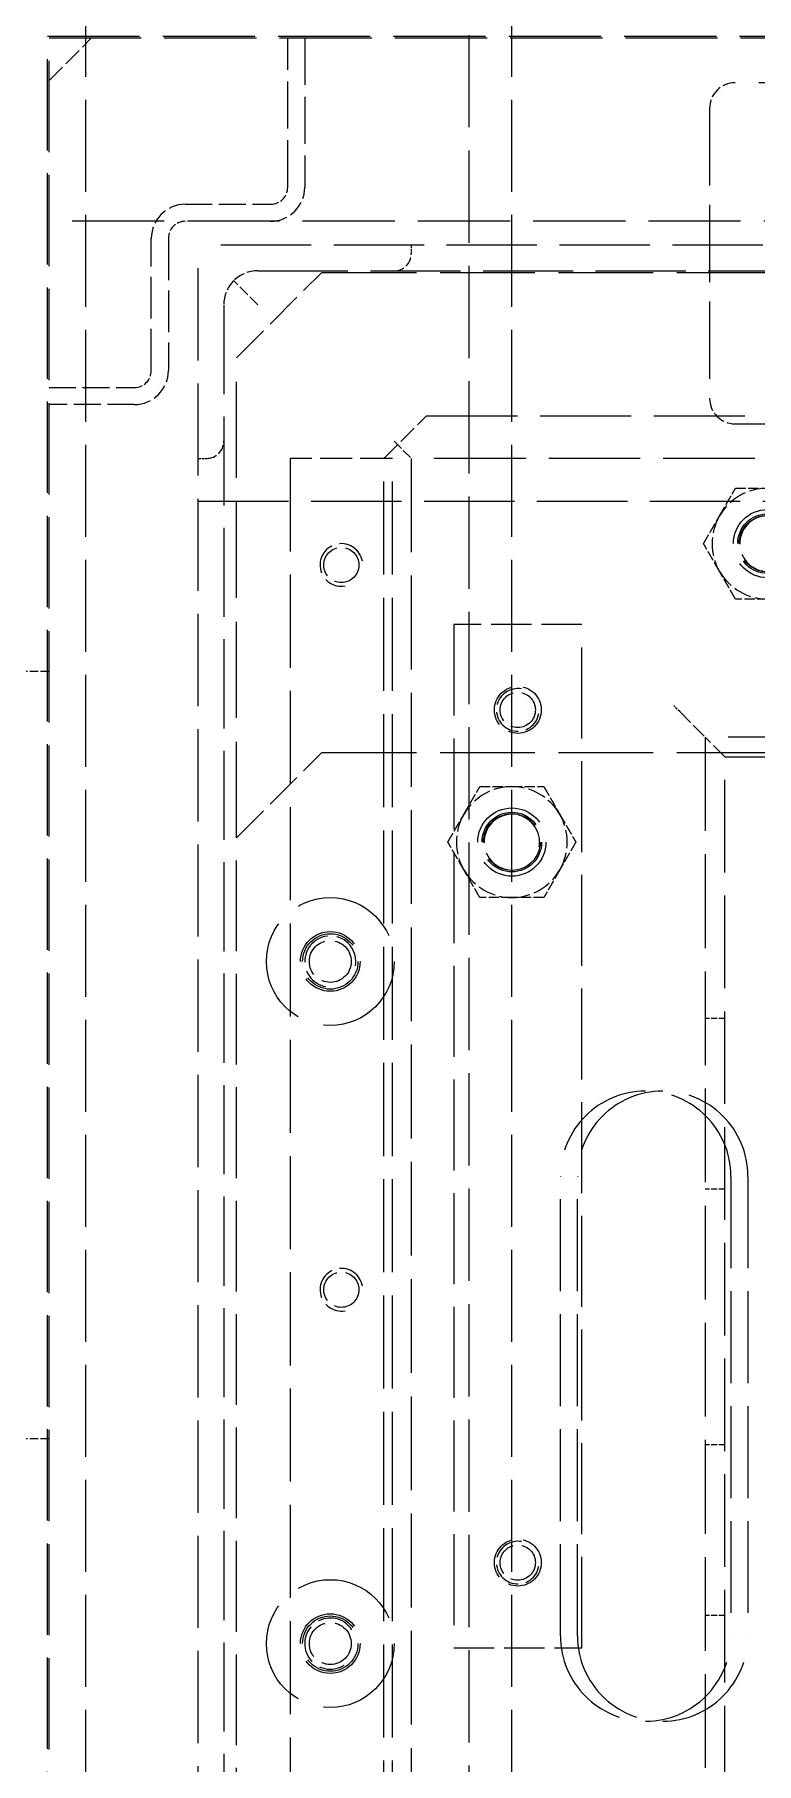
# Model space of a CAD drawing. Header units: millimetres. Extents: x 0 to 5945, y 0 to 4205.
# Drawn here: x 1505.4 to 1590.1, y 2667.4 to 2870.2 of the extents above; entities that cross this region are included whole.
import ezdxf

# ---------------------------------------------------------------- set-up
doc = ezdxf.new("R2010")
doc.units = ezdxf.units.MM
doc.header["$LTSCALE"] = 5
doc.linetypes.add('DASHED', pattern=[0.2067, 0.1654, -0.0413])
doc.layers.add('가려진 것(ISO)', color=2, linetype='DASHED', lineweight=18)

msp = doc.modelspace()

# ---------------------------------------------------------------- linework, layer by layer
at = {"layer": '가려진 것(ISO)', "ltscale": 13.090868}
msp.add_line((1556.376, 2250.457), (1556.376, 2940.457), dxfattribs=at)
at = {"layer": '가려진 것(ISO)', "ltscale": 13.050315}
for p, q in [((1511.376, 2271.757), (1511.376, 2919.157)), ((1561.376, 2271.757), (1561.376, 2919.157))]:
    msp.add_line(p, q, dxfattribs=at)
at = {"layer": '가려진 것(ISO)', "ltscale": 13.094662}
msp.add_line((1506.876, 2869.957), (2115.876, 2869.957), dxfattribs=at)
at = {"layer": '가려진 것(ISO)', "ltscale": 12.956211}
msp.add_line((1506.876, 2320.957), (1506.876, 2869.957), dxfattribs=at)
at = {"layer": '가려진 것(ISO)', "ltscale": 13.086061}
for p, q in [((1507.076, 2869.757), (2115.676, 2869.757)), ((2115.676, 2848.257), (1507.076, 2848.257))]:
    msp.add_line(p, q, dxfattribs=at)
at = {"layer": '가려진 것(ISO)', "ltscale": 12.946771}
msp.add_line((1507.076, 2321.157), (1507.076, 2869.757), dxfattribs=at)
at = {"layer": '가려진 것(ISO)', "ltscale": 2.693548}
for p, q in [((1507.076, 2864.757), (1512.076, 2869.757)), ((1546.376, 2820.457), (1551.376, 2825.457))]:
    msp.add_line(p, q, dxfattribs=at)
at = {"layer": '가려진 것(ISO)', "ltscale": 6.666338}
for p, q in [((1535.076, 2852.257), (1535.076, 2869.757)), ((1537.076, 2869.757), (1537.076, 2852.257))]:
    msp.add_line(p, q, dxfattribs=at)
at = {"layer": '가려진 것(ISO)', "ltscale": 13.449444}
msp.add_line((1726.576, 2864.507), (1587.576, 2864.507), dxfattribs=at)
at = {"layer": '가려진 것(ISO)', "ltscale": 10.965973}
msp.add_line((1584.576, 2861.507), (1584.576, 2827.507), dxfattribs=at)
at = {"layer": '가려진 것(ISO)', "ltscale": 3.809293}
for p, q in [((1523.076, 2850.257), (1533.076, 2850.257)), ((1507.076, 2828.757), (1517.076, 2828.757)), ((1517.076, 2826.757), (1507.076, 2826.757))]:
    msp.add_line(p, q, dxfattribs=at)
at = {"layer": '가려진 것(ISO)', "ltscale": 5.904459}
for p, q in [((1519.076, 2830.757), (1519.076, 2846.257)), ((1521.076, 2846.257), (1521.076, 2830.757))]:
    msp.add_line(p, q, dxfattribs=at)
at = {"layer": '가려진 것(ISO)', "ltscale": 13.075485}
msp.add_line((1524.576, 2345.457), (1524.576, 2845.457), dxfattribs=at)
at = {"layer": '가려진 것(ISO)', "ltscale": 12.820513}
for p, q in [((1789.576, 2845.457), (1524.576, 2845.457)), ((1524.576, 2815.457), (1789.576, 2815.457))]:
    msp.add_line(p, q, dxfattribs=at)
at = {"layer": '가려진 것(ISO)', "ltscale": 0.380839}
for p, q in [((1549.576, 2845.457), (1549.576, 2844.457)), ((1524.576, 2820.457), (1525.576, 2820.457))]:
    msp.add_line(p, q, dxfattribs=at)
at = {"layer": '가려진 것(ISO)', "ltscale": 1.612181}
msp.add_line((1531.576, 2838.457), (1528.748, 2841.285), dxfattribs=at)
at = {"layer": '가려진 것(ISO)', "ltscale": 5.387196}
for p, q in [((1529.076, 2832.257), (1539.076, 2842.257)), ((1529.076, 2775.957), (1539.076, 2785.957))]:
    msp.add_line(p, q, dxfattribs=at)
at = {"layer": '가려진 것(ISO)', "ltscale": 12.782319}
msp.add_line((1531.576, 2842.457), (1782.576, 2842.457), dxfattribs=at)
at = {"layer": '가려진 것(ISO)', "ltscale": 13.432368}
for p, q in [((1539.076, 2842.257), (1775.076, 2842.257)), ((1539.076, 2785.957), (1775.076, 2785.957))]:
    msp.add_line(p, q, dxfattribs=at)
at = {"layer": '가려진 것(ISO)', "ltscale": 12.64773}
msp.add_line((1527.576, 2838.457), (1527.576, 2655.457), dxfattribs=at)
at = {"layer": '가려진 것(ISO)', "ltscale": 13.618772}
msp.add_line((1529.076, 2775.957), (1529.076, 2832.257), dxfattribs=at)
at = {"layer": '가려진 것(ISO)', "ltscale": 12.901145}
for p, q in [((1551.376, 2825.457), (2071.376, 2825.457)), ((1554.576, 2800.957), (1554.576, 2680.957)), ((1569.576, 2680.957), (1569.576, 2800.957))]:
    msp.add_line(p, q, dxfattribs=at)
at = {"layer": '가려진 것(ISO)', "ltscale": 14.997581}
msp.add_line((1587.576, 2824.507), (1634.076, 2824.507), dxfattribs=at)
at = {"layer": '가려진 것(ISO)', "ltscale": 1.455164}
msp.add_line((1547.576, 2822.457), (1549.576, 2820.457), dxfattribs=at)
at = {"layer": '가려진 것(ISO)', "ltscale": 4.571172}
msp.add_line((1547.376, 2820.457), (1535.376, 2820.457), dxfattribs=at)
at = {"layer": '가려진 것(ISO)', "ltscale": 13.194353}
for p, q in [((1535.376, 2820.457), (1535.376, 2370.457)), ((1546.376, 2370.457), (1546.376, 2820.457)), ((1547.376, 2370.457), (1547.376, 2820.457)), ((1586.376, 2785.457), (2036.376, 2785.457))]:
    msp.add_line(p, q, dxfattribs=at)
at = {"layer": '가려진 것(ISO)', "ltscale": 13.001935}
msp.add_line((1764.576, 2820.457), (1549.576, 2820.457), dxfattribs=at)
at = {"layer": '가려진 것(ISO)', "ltscale": 13.304306}
msp.add_line((1549.576, 2820.457), (1549.576, 2655.457), dxfattribs=at)
at = {"layer": '가려진 것(ISO)', "ltscale": 5.71399}
for p, q in [((1569.576, 2800.957), (1554.576, 2800.957)), ((1554.576, 2680.957), (1569.576, 2680.957))]:
    msp.add_line(p, q, dxfattribs=at)
at = {"layer": '가려진 것(ISO)', "ltscale": 1.218906}
for p, q in [((1507.076, 2795.457), (1503.876, 2795.457)), ((1507.076, 2705.457), (1503.876, 2705.457))]:
    msp.add_line(p, q, dxfattribs=at)
at = {"layer": '가려진 것(ISO)', "ltscale": 0.377442}
msp.add_line((1581.076, 2790.757), (1580.376, 2791.457), dxfattribs=at)
at = {"layer": '가려진 것(ISO)', "ltscale": 2.182795}
msp.add_line((1581.076, 2790.757), (1584.076, 2787.757), dxfattribs=at)
at = {"layer": '가려진 것(ISO)', "ltscale": 12.937192}
msp.add_line((2038.676, 2787.757), (1584.076, 2787.757), dxfattribs=at)
at = {"layer": '가려진 것(ISO)', "ltscale": 2.292397}
msp.add_line((1586.376, 2785.457), (1584.076, 2787.757), dxfattribs=at)
at = {"layer": '가려진 것(ISO)', "ltscale": 13.290483}
msp.add_line((1584.076, 2787.757), (1584.076, 2403.157), dxfattribs=at)
at = {"layer": '가려진 것(ISO)', "ltscale": 13.131522}
msp.add_line((1586.376, 2405.457), (1586.376, 2785.457), dxfattribs=at)
at = {"layer": '가려진 것(ISO)', "ltscale": 12.868892}
msp.add_line((1529.076, 2642.957), (1529.076, 2775.957), dxfattribs=at)
at = {"layer": '가려진 것(ISO)', "ltscale": 0.87606}
for p, q in [((1586.376, 2754.757), (1584.076, 2754.757)), ((1586.376, 2734.757), (1584.076, 2734.757)), ((1586.376, 2704.757), (1584.076, 2704.757)), ((1586.376, 2684.757), (1584.076, 2684.757))]:
    msp.add_line(p, q, dxfattribs=at)
at = {"layer": '가려진 것(ISO)', "ltscale": 13.038219}
for p, q in [((1567.076, 2682.357), (1567.076, 2736.257)), ((1569.076, 2682.357), (1569.076, 2736.257)), ((1587.076, 2736.257), (1587.076, 2682.357)), ((1589.076, 2736.257), (1589.076, 2682.357))]:
    msp.add_line(p, q, dxfattribs=at)
at = {"layer": '가려진 것(ISO)', "ltscale": 12.159042}
for centre in [(1591.376, 2810.457), (1561.376, 2775.457)]:
    msp.add_circle(centre, 4, dxfattribs=at)
at = {"layer": '가려진 것(ISO)', "ltscale": 12.159293}
for centre in [(1591.376, 2810.457), (1561.376, 2775.457)]:
    msp.add_circle(centre, 4, dxfattribs=at)
at = {"layer": '가려진 것(ISO)', "ltscale": 10.639162}
for centre in [(1591.376, 2810.457), (1561.376, 2775.457), (1540.076, 2761.457), (1540.076, 2681.457)]:
    msp.add_circle(centre, 3.5, dxfattribs=at)
at = {"layer": '가려진 것(ISO)', "ltscale": 10.102645}
for centre in [(1591.376, 2810.457), (1561.376, 2775.457)]:
    msp.add_circle(centre, 3.324, dxfattribs=at)
at = {"layer": '가려진 것(ISO)', "ltscale": 4.94729}
for centre in [(1541.376, 2807.957), (1562.076, 2790.957), (1541.376, 2722.957), (1562.076, 2690.957)]:
    msp.add_circle(centre, 2.067, dxfattribs=at)
at = {"layer": '가려진 것(ISO)', "ltscale": 6.582059}
for centre in [(1562.076, 2790.957), (1562.076, 2690.957)]:
    msp.add_circle(centre, 2.75, dxfattribs=at)
at = {"layer": '가려진 것(ISO)', "ltscale": 15.198803}
for centre in [(1540.076, 2761.457), (1540.076, 2681.457)]:
    msp.add_circle(centre, 7.5, dxfattribs=at)
at = {"layer": '가려진 것(ISO)', "ltscale": 9.879222}
for centre in [(1540.076, 2761.457), (1540.076, 2681.457)]:
    msp.add_circle(centre, 3.25, dxfattribs=at)
at = {"layer": '가려진 것(ISO)', "ltscale": 5.88435}
for centre in [(1540.076, 2761.457), (1540.076, 2681.457)]:
    msp.add_circle(centre, 2.458, dxfattribs=at)
at = {"layer": '가려진 것(ISO)', "ltscale": 1.795034}
for centre, start, end in [((1587.576, 2861.507), 90, 180), ((1587.576, 2827.507), 180, 270)]:
    msp.add_arc(centre, 3, start, end, dxfattribs=at)
at = {"layer": '가려진 것(ISO)', "ltscale": 2.393412}
for centre, start, end in [((1533.076, 2852.257), 270, 0), ((1523.076, 2846.257), 90, 180), ((1517.076, 2830.757), 270, 0)]:
    msp.add_arc(centre, 4, start, end, dxfattribs=at)
at = {"layer": '가려진 것(ISO)', "ltscale": 1.196656}
for centre, start, end in [((1533.076, 2852.257), 270, 0), ((1523.076, 2846.257), 90, 180), ((1517.076, 2830.757), 270, 0)]:
    msp.add_arc(centre, 2, start, end, dxfattribs=at)
at = {"layer": '가려진 것(ISO)', "ltscale": 1.455164}
for centre in [(1547.576, 2844.457), (1525.576, 2822.457)]:
    msp.add_arc(centre, 2, 270, 0, dxfattribs=at)
at = {"layer": '가려진 것(ISO)', "ltscale": 1.612181}
for start, end in [(135, 180), (90, 135)]:
    msp.add_arc((1531.576, 2838.457), 4, start, end, dxfattribs=at)
at = {"layer": '가려진 것(ISO)', "ltscale": 2.592872}
for centre, start, end in [((1591.376, 2810.457), 90, 150), ((1591.376, 2810.457), 150, 210), ((1591.376, 2810.457), 210, 270), ((1561.376, 2775.457), 90, 150), ((1561.376, 2775.457), 30, 90), ((1561.376, 2775.457), 150, 210), ((1561.376, 2775.457), 330, 30), ((1561.376, 2775.457), 210, 270), ((1561.376, 2775.457), 270, 330)]:
    msp.add_arc(centre, 6.5, start, end, dxfattribs=at)
at = {"layer": '가려진 것(ISO)', "ltscale": 5.844857}
for centre in [(1591.376, 2810.457), (1561.376, 2775.457)]:
    msp.add_arc(centre, 3.256, 350, 260, dxfattribs=at)
at = {"layer": '가려진 것(ISO)', "ltscale": 4.487736}
for centre, start, end in [((1541.376, 2807.957), 10, 280), ((1562.076, 2790.957), 80, 350), ((1541.376, 2722.957), 10, 280), ((1562.076, 2690.957), 80, 350)]:
    msp.add_arc(centre, 2.5, start, end, dxfattribs=at)
at = {"layer": '가려진 것(ISO)', "ltscale": 5.385303}
for centre, start, end in [((1540.076, 2761.457), 349.99998, 259.99998), ((1540.076, 2681.457), 32.52587, 302.52587)]:
    msp.add_arc(centre, 3, start, end, dxfattribs=at)
at = {"layer": '가려진 것(ISO)', "ltscale": 15.198803}
for centre, start, end in [((1577.076, 2736.257), 0, 180), ((1579.076, 2736.257), 0, 180), ((1577.076, 2682.357), 180, 0), ((1579.076, 2682.357), 180, 0)]:
    msp.add_arc(centre, 10, start, end, dxfattribs=at)
at = {"layer": '가려진 것(ISO)', "ltscale": 1.451393}
for points in [[(1585.747, 2813.707), (1586.618, 2815.215), (1587.624, 2816.957)], [(1587.624, 2816.957), (1589.635, 2816.957), (1591.376, 2816.957)], [(1583.871, 2810.457), (1584.876, 2812.199), (1585.747, 2813.707)], [(1585.747, 2807.207), (1584.876, 2808.715), (1583.871, 2810.457)], [(1587.624, 2803.957), (1586.618, 2805.699), (1585.747, 2807.207)], [(1591.376, 2803.957), (1589.635, 2803.957), (1587.624, 2803.957)], [(1555.747, 2778.707), (1556.618, 2780.215), (1557.624, 2781.957)], [(1557.624, 2781.957), (1559.635, 2781.957), (1561.376, 2781.957)], [(1561.376, 2781.957), (1563.118, 2781.957), (1565.129, 2781.957)], [(1565.129, 2781.957), (1566.135, 2780.215), (1567.006, 2778.707)], [(1553.871, 2775.457), (1554.876, 2777.199), (1555.747, 2778.707)], [(1567.006, 2778.707), (1567.876, 2777.199), (1568.882, 2775.457)], [(1555.747, 2772.207), (1554.876, 2773.715), (1553.871, 2775.457)], [(1568.882, 2775.457), (1567.876, 2773.715), (1567.006, 2772.207)], [(1557.624, 2768.957), (1556.618, 2770.699), (1555.747, 2772.207)], [(1567.006, 2772.207), (1566.135, 2770.699), (1565.129, 2768.957)], [(1561.376, 2768.957), (1559.635, 2768.957), (1557.624, 2768.957)], [(1565.129, 2768.957), (1563.118, 2768.957), (1561.376, 2768.957)]]:
    msp.add_rational_spline(points, [1, 1.0379548493, 1], degree=2, dxfattribs=at)

doc.saveas('drawing.dxf')
